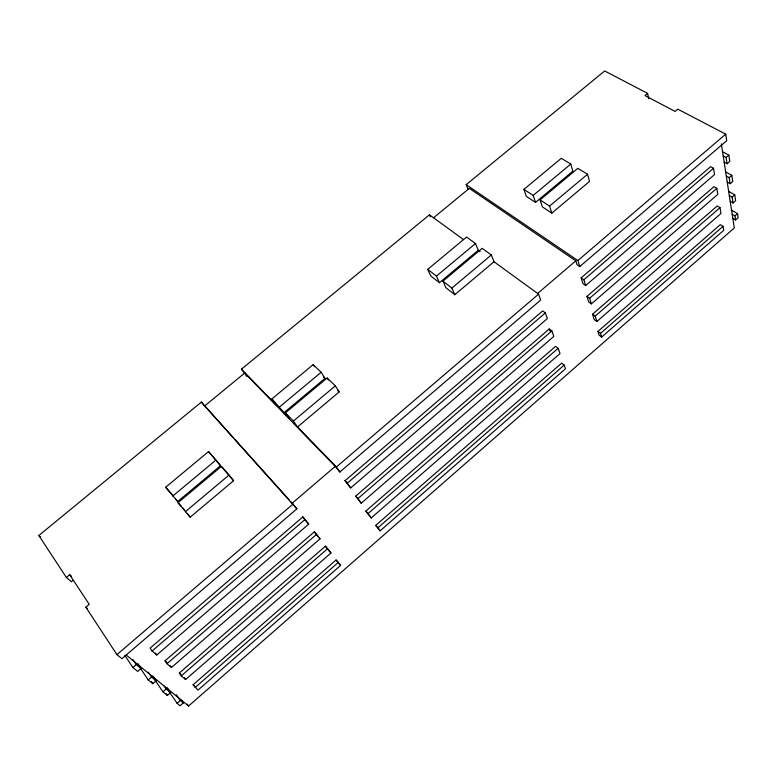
<?xml version="1.0" encoding="UTF-8"?>
<svg xmlns="http://www.w3.org/2000/svg" width="777" height="777" viewBox="0 0 777 777"><rect width="100%" height="100%" fill="white"/><g stroke="black" fill="none" stroke-linecap="round" stroke-linejoin="round"><path stroke-width="1.17" d="M126.175 654.982L188.568 706.04L734.294 227.972L721.357 143.9M177.069 703.292L180.264 700.504L183.304 702.981L180.118 705.759L177.069 703.292L169.017 691.394M195.027 687.596L338.277 562.451L336.072 559.994L193.075 684.799L197.999 690.122L340.579 565.433L338.277 562.451M380.108 530.856L377.991 527.758L564.199 365.083L561.645 363.121L375.728 525.388L380.108 530.856L565.51 368.706L564.199 365.083M601.699 337.053L600.543 333.333L723.057 226.301L720.279 224.67L597.94 331.449L599.106 335.169L601.699 337.053L723.727 230.332L723.057 226.301M737.548 213.646L738.15 217.715L735.596 219.949L734.984 215.88L737.548 213.646L731.254 210.043M154.176 678.826L162.917 691.841L167.356 695.425L170.6 692.608L167.308 687.752M185.596 679.554L330.963 552.991L325.408 546.192L179.322 673.047L181.284 675.873L185.596 679.554L184.285 677.67M371.251 517.919L560.042 353.564L558.139 348.319L555.555 346.357L365.889 511.043L371.251 517.919L365.889 511.043M596.862 321.513L720.959 213.481L719.997 207.634L717.171 206.012L592.54 314.238L594.23 319.629L596.862 321.513L595.182 316.122L592.54 314.238M730.205 201.369L733.032 202.972L735.615 200.709L734.741 194.823L728.505 191.327M162.917 691.841L166.181 689.005L170.6 692.608M181.284 675.873L327.632 548.669M368.181 513.432L558.139 348.319M595.182 316.122L719.997 207.634M733.032 202.972L732.138 197.086L734.741 194.823M148.203 679.924L151.544 677.039L156.128 680.798L152.816 683.663L148.203 679.924L139.627 667.064M166.987 663.694L316.569 534.353L314.335 531.856L165.015 660.838L166.987 663.694L171.464 667.511L320.037 538.849L316.569 534.353M361.188 503.214L357.993 498.543L551.855 330.934L549.232 328.972L355.681 496.144L361.188 503.214L553.826 336.383L551.855 330.934M591.375 303.865L589.626 298.271L716.821 188.306L713.956 186.694L586.946 296.396L588.704 301.981L591.375 303.865L717.812 194.367L716.821 188.306M731.837 175.32L732.75 181.429L730.108 183.712L729.185 177.622L731.837 175.32L725.504 171.853M302.816 516.958L150.126 648.125L152.098 651.009L156.769 654.982L308.683 524.145L302.816 516.958L308.683 524.145M345.075 480.672L542.676 310.926L545.337 312.888L547.377 318.551L350.728 487.927L345.075 480.672L350.728 487.927M581.147 277.884L710.615 166.676L713.529 168.279L714.558 174.553L585.673 285.567L582.964 283.683L581.147 277.884L583.867 279.759L585.673 285.567M132.886 667.53L136.296 664.597L141.084 668.502L137.694 671.415L132.886 667.53L124.951 655.535M152.098 651.009L305.079 519.473M347.406 483.08L545.337 312.888M583.867 279.759L713.529 168.279M728.836 155.118L729.778 161.441L727.087 163.762L726.126 157.44L728.836 155.118L722.542 151.748M296.872 508.848L121.931 658.673L116.929 654.613L85.829 607.177L89.209 604.321L69.677 574.708L66.356 577.466L38.85 535.499L201.379 402.068L296.872 508.848L290.569 501.398M233.042 437.47L204.681 405.953L244.726 373.028L335.275 466.375L339.84 472.037L540.685 300.029L538.568 294.153L493.987 261.742L491.326 254.973L482.148 248.339L442.929 281.148L445.911 287.743L454.817 294.687L493.987 261.742M433.537 217.783L469.318 188.364L575.806 260.829L577.01 264.695L579.759 266.569L726.689 140.724L725.718 134.159L677.816 109.149L675.116 111.412L644.968 95.59L647.62 93.376L604.671 70.96L466.171 184.673L468.104 189.598M292.191 503.205L335.275 466.375M537.548 293.521L575.806 260.829M116.929 654.613L293.114 503.991M339.84 472.037L336.392 466.996L538.568 294.153M579.759 266.569L577.884 260.538L725.718 134.159M185.256 511.79L228.962 475.126L233.576 480.72L190.219 517.181L177.991 502.69L221.406 466.385L228.962 475.126M336.392 466.996L297.523 426.952L293.405 421.047L335.353 385.848L327.117 377.981L285.431 412.849L289.568 418.754L271.892 398.922L313.131 364.636L321.144 372.28L324.99 378.389L283.809 412.82M454.817 294.687L451.864 288.082L491.326 254.973M551.835 213.112L549.572 206.099L587.538 174.252L577.816 168.337L540.073 199.903L542.375 206.905L551.835 213.112L589.529 181.41L587.538 174.252M297.523 426.952L339.16 391.938L335.353 385.848M177.7 501.515L220.571 465.685L208.576 451.563L165.656 487.247L177.7 501.515L175.583 498.873M439.442 282.711L478.234 250.281L475.495 243.531L466.559 237.063L427.729 269.357L430.769 275.942L439.442 282.711L436.441 276.107L427.729 269.357M535.508 202.399L572.843 171.193L570.774 164.054L561.305 158.294L523.912 189.384L526.291 196.358L535.508 202.399L533.177 195.415L523.912 189.384M172.727 496.095L215.928 460.062M279.652 406.895L321.144 372.28M436.441 276.107L475.495 243.531M533.177 195.415L570.774 164.054M73.019 580.37L71.367 581.74L66.356 577.466M244.726 373.028L247.076 376.33L241.443 369.172L429.458 214.811L463.5 239.569M723.202 155.866L726.126 157.44M724.174 162.179L727.087 163.762M726.301 176.029L729.185 177.622M727.243 182.119L730.108 183.712M729.292 195.483L732.138 197.086M732.187 214.277L734.984 215.88M732.818 218.337L735.596 219.949M540.073 199.903L549.572 206.099M466.171 184.673L577.884 260.538M586.946 296.396L589.626 298.271M597.94 331.449L600.543 333.333M478.234 250.281L480.128 251.661M442.929 281.148L451.864 288.082M85.829 607.177L87.5 608.576M165.015 660.838L166.802 662.363M179.322 673.047L181.041 674.523M193.075 684.799L194.561 686.062M69.677 574.708L71.465 576.243M38.85 535.499L40.521 536.956M323.397 376.855L324.99 378.389M337.519 390.365L339.16 391.938M285.431 412.849L293.405 421.047M241.443 369.172L276.068 404.846L271.892 398.922M355.681 496.144L357.993 498.543M375.728 525.388L377.991 527.758M177.991 502.69L181.536 506.555M165.656 487.247L172.756 495.337M234.654 439.267L288.947 499.601M318.551 537.189L320.037 538.849M330.963 552.991L325.408 546.192M340.579 565.433L336.072 559.994M220.571 465.685L208.576 451.563M233.576 480.72L221.406 466.385M182.964 508.1L184.411 509.916M187.315 513.548L190.219 517.181M201.379 402.068L204.652 406.225M314.335 531.856L317.803 536.353M170.153 665.617L171.464 667.511M155.449 653.068L156.769 654.982M187.199 704.049L188.568 706.04M181.371 700.155L183.304 702.981M176.311 694.696L180.264 700.504M164.248 686.14L166.181 689.005M166.016 693.434L167.356 695.425M152.865 675.941L156.128 680.798M148.271 672.173L151.544 677.039M151.466 681.643L152.816 683.663M137.811 663.597L141.084 668.502M133.022 659.673L136.296 664.597M313.131 364.636L314.423 366.666M327.117 377.981L328.399 380.011M429.458 214.811L430.303 216.744M549.232 328.972L550.029 331.148M647.62 93.376L648.737 98.737"/></g></svg>
